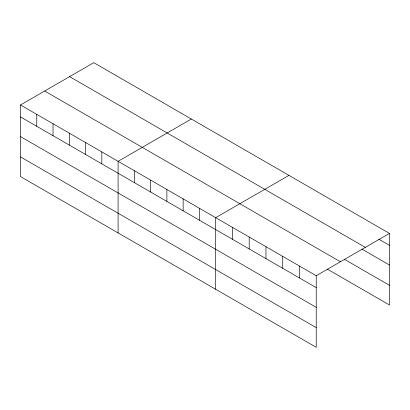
<?xml version="1.0" encoding="UTF-8"?>
<svg xmlns="http://www.w3.org/2000/svg" width="410" height="410" viewBox="0 0 410 410"><rect width="100%" height="100%" fill="white"/><g stroke="black" fill="none" stroke-linecap="round" stroke-linejoin="round"><path stroke-width="0.61" d="M316.233 307.341L316.233 275.72L20.5 104.98L20.5 176.577L316.233 347.321L316.233 307.341L20.5 136.597M327.334 269.129L389.5 305.019L389.5 233.423L93.767 62.679L20.5 104.98M191.357 119.023L118.09 161.325L118.09 232.921M288.947 175.372L215.686 217.669L215.686 289.265M316.233 275.72L389.5 233.423M378.686 239.107L389.5 245.349M69.587 76.639L365.32 247.379M361.928 249.121L389.5 265.039M344.631 259.422L389.5 285.329M44.68 91.02L340.413 261.764M20.5 116.906L316.233 287.646M20.5 156.886L316.233 327.626M299.479 266.044L299.479 277.97M282.721 256.368L282.721 268.299M265.962 246.697L265.962 258.623M249.203 237.021L249.203 248.947M232.444 227.345L232.444 239.271M199.419 208.28L199.419 220.206M183.152 198.886L183.152 210.812M166.89 189.497L166.89 201.423M150.624 180.108L150.624 192.034M134.357 170.714L134.357 182.64M101.829 151.936L101.829 163.862M85.562 142.542L85.562 154.467M69.295 133.153L69.295 145.078M53.028 123.764L53.028 135.689M36.767 114.369L36.767 126.295"/></g></svg>
